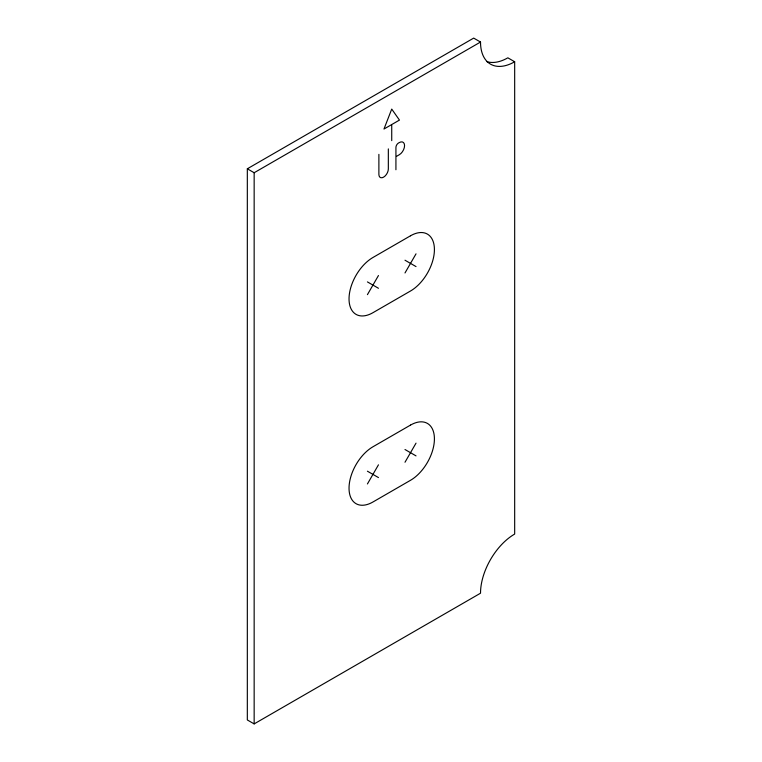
<?xml version="1.0" encoding="UTF-8"?>
<svg xmlns="http://www.w3.org/2000/svg" width="762" height="762" viewBox="0 0 762 762"><rect width="100%" height="100%" fill="white"/><g stroke="black" fill="none" stroke-linecap="round" stroke-linejoin="round"><path stroke-width="1.14" d="M367.427 294.646L378.457 275.539M404.993 272.958L416.023 253.841M367.427 483.946L378.457 464.83M404.993 462.248L416.023 443.141M247.326 168.793L473.688 38.1L480.517 42.043A48.301 27.889 -60 0 0 514.674 61.76L514.674 534.057A48.301 27.889 -60 0 0 480.517 593.207L254.156 723.9L247.326 719.957L247.326 168.793L254.156 172.736L480.517 42.043M391.182 124.873L383.981 129.026L391.725 109.08L399.459 120.091L391.725 124.558L391.725 140.637M396.478 156.362L399.298 154.734A7.449 4.305 -60 0 0 404.565 145.618A7.449 4.305 -60 0 0 399.298 142.57L398.488 143.037A3.619 2.096 -60 0 0 395.926 147.476L395.926 169.755M514.674 61.76L507.844 57.817A48.301 27.889 -60 0 1 486.68 61.551M404.993 260.213L416.023 266.586M367.427 281.902L378.457 288.274M404.993 449.513L416.023 455.886M367.427 471.202L378.457 477.574M388.334 148.895L388.334 168.954A6.687 3.858 -60 0 1 383.61 177.136A6.687 3.858 -60 0 1 378.885 174.412L378.885 154.353M254.156 172.736L254.156 723.9M410.508 235.791L372.942 257.489A33.814 19.517 -60 0 0 349.034 298.894A33.814 19.517 -60 0 0 372.942 312.696L410.508 291.008A33.814 19.517 -60 0 0 434.416 249.603A33.814 19.517 -60 0 0 410.508 235.791M410.508 425.091L372.942 446.78A33.814 19.517 -60 0 0 349.034 488.185A33.814 19.517 -60 0 0 372.942 501.996L410.508 480.298A33.814 19.517 -60 0 0 434.416 438.893A33.814 19.517 -60 0 0 410.508 425.091"/></g></svg>
